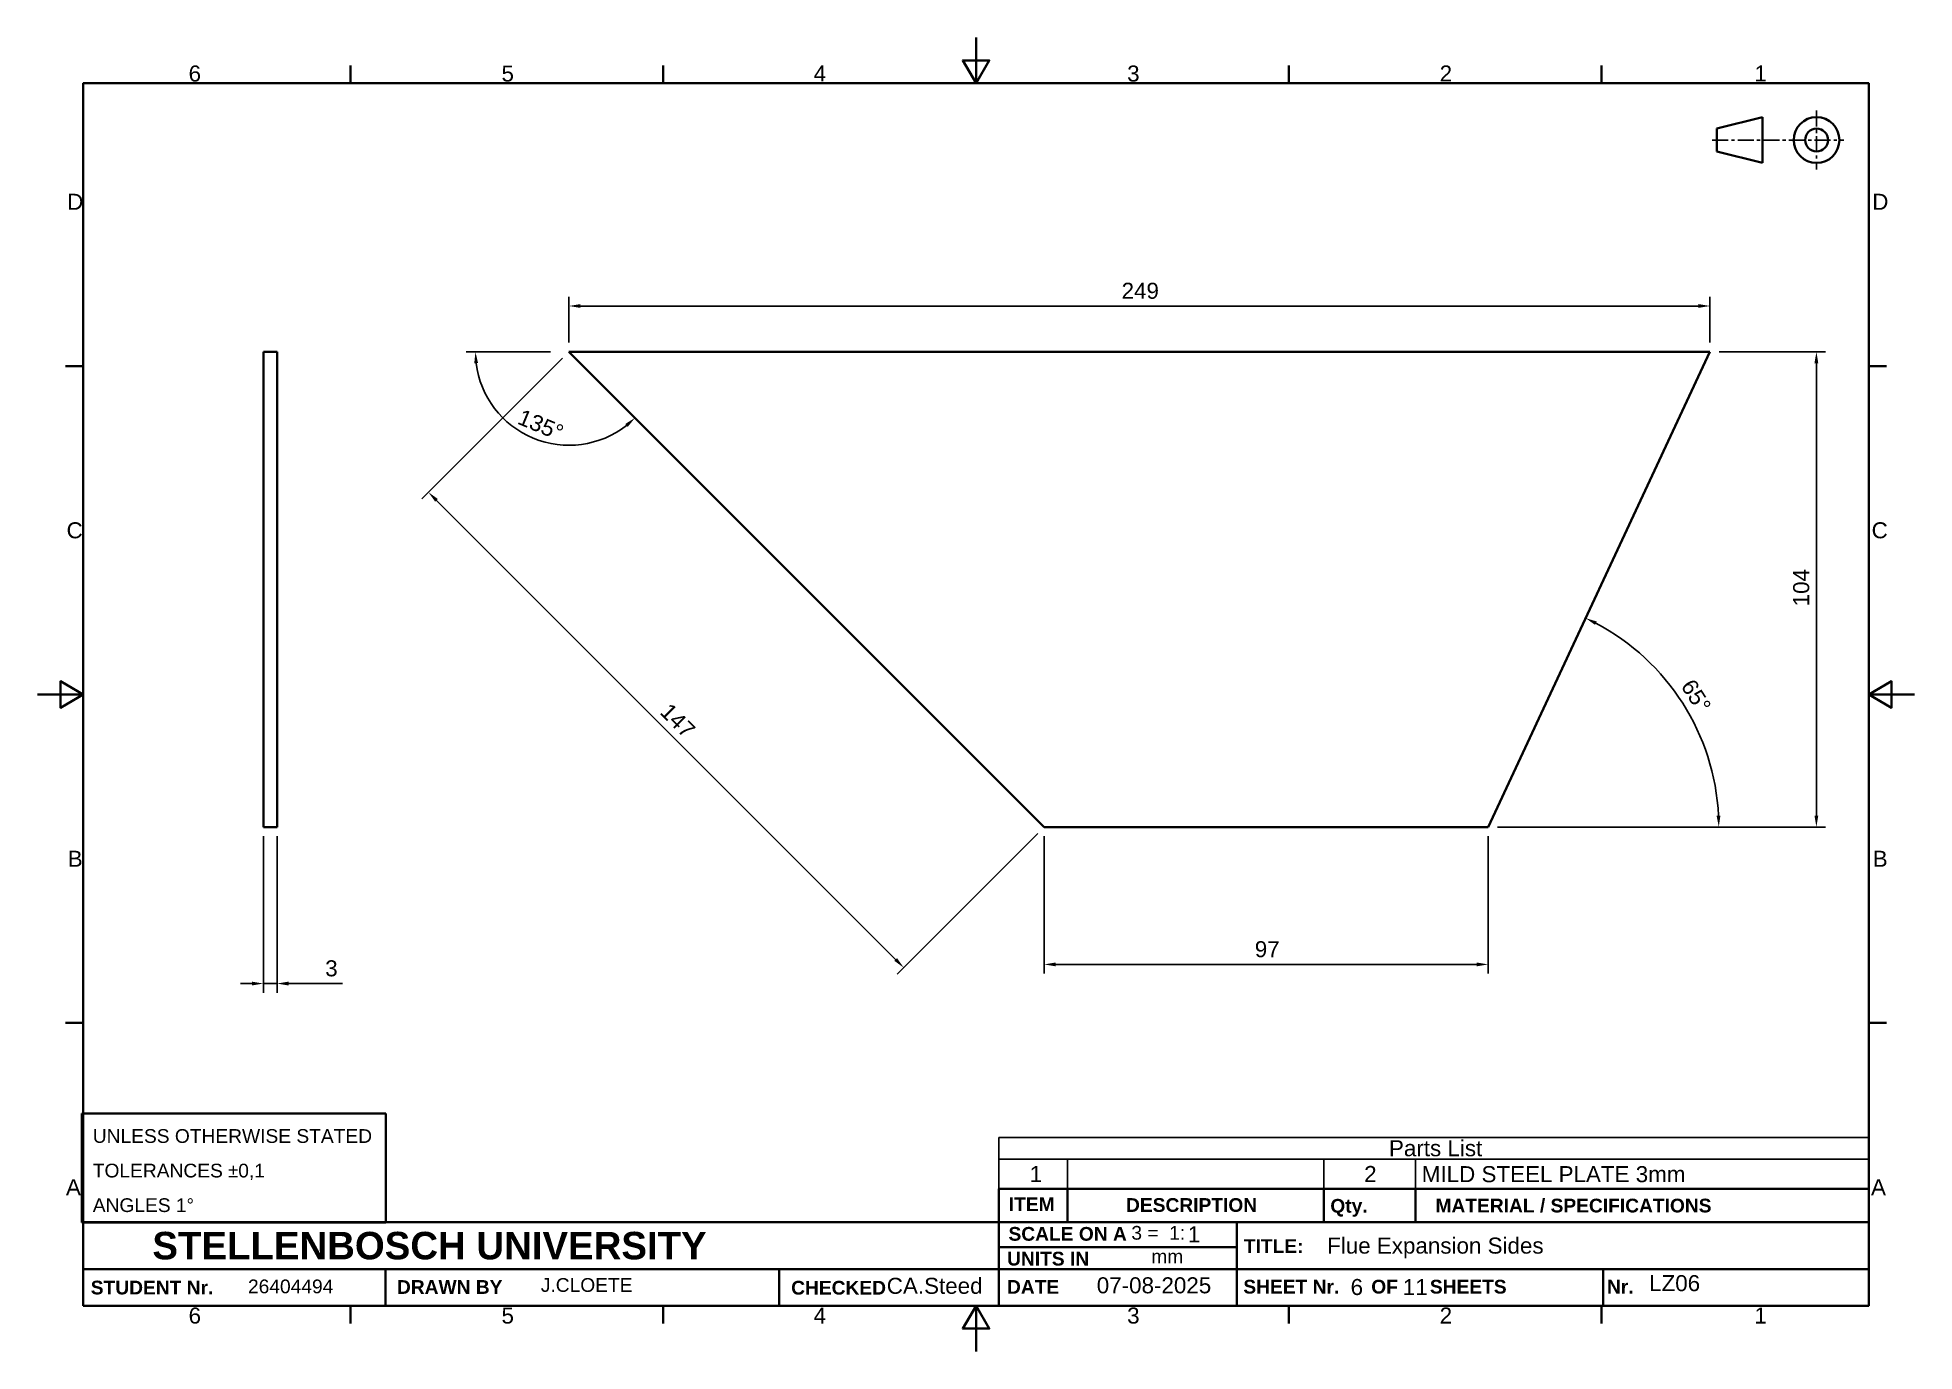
# Model space of a CAD drawing. Header units: millimetres. Extents: x 0 to 410, y 0 to 287.
import ezdxf

# ---------------------------------------------------------------- set-up
doc = ezdxf.new("R2010")
doc.units = ezdxf.units.MM
doc.linetypes.add('CENTER_ACAD', pattern=[1336.842178, 835.526367, -167.10527, 167.10527, -167.10527])
for name, color, linetype, lineweight in [('Border_0', 7, 'Continuous', 35), ('Border_2', 7, 'Continuous', 35), ('Dimensions(ISO)', 7, 'Continuous', 25), ('Sketch Geometry(ISO)', 7, 'Continuous', 35), ('Symbols(ISO)', 7, 'Continuous', 25), ('Visible Edges(ISO)', 7, 'Continuous', 35)]:
    doc.layers.add(name, color=color, linetype=linetype, lineweight=lineweight)
doc.styles.add('Border_1', font='arial.ttf')
doc.styles.add('Copy of DEFAULT-ISO', font='arial.ttf')
doc.styles.add('DEFAULT-ISO', font='arial.ttf')
doc.styles.add('ROMANS', font='romans.shx')
doc.dimstyles.new('PRIOR2-01', dxfattribs={"dimtxt": 3.5, "dimasz": 2.5, "dimexe": 2, "dimexo": 2, "dimgap": 1.5, "dimtad": 1, "dimtoh": 1, "dimdec": 0, "dimzin": 0, "dimtxsty": 'DEFAULT-ISO', "dimcen": 0.09, "dimclrd": 7, "dimclre": 7, "dimclrt": 7, "dimaunit": 1, "dimadec": 0, "dimazin": 0, "dimtfac": 1, "dimtdec": 3, "dimtmove": 0, "dimatfit": 3, "dimfxl": 1, "dimtolj": 1, "dimtzin": 0, "dimlwd": 25, "dimlwe": 25, "dimarcsym": 0})

# ---------------------------------------------------------------- blocks, each defined once
blk = doc.blocks.new('Borders Default Border')
at = {"layer": 'Border_0'}
for p, q in [((68.33, 277), (68.33, 280.9)), ((136.67, 277), (136.67, 280.9)), ((273.33, 277), (273.33, 280.9)), ((341.67, 277), (341.67, 280.9)), ((10, 215.25), (6.1, 215.25)), ((400, 215.25), (403.9, 215.25)), ((10, 71.75), (6.1, 71.75)), ((400, 71.75), (403.9, 71.75)), ((68.33, 10), (68.33, 6.1)), ((136.67, 10), (136.67, 6.1)), ((273.33, 10), (273.33, 6.1)), ((341.67, 10), (341.67, 6.1))]:
    blk.add_line(p, q, dxfattribs=at)
at = {"layer": 'Border_0', "flags": 128}
for points in [[(205, 287), (205, 277), (202.11, 282), (207.89, 282), (205, 277)], [(10, 10), (10, 277), (400, 277), (400, 10), (10, 10)], [(0, 143.5), (10, 143.5), (5, 146.39), (5, 140.61), (10, 143.5)], [(410, 143.5), (400, 143.5), (405, 146.39), (405, 140.61), (400, 143.5)], [(205, 0), (205, 10), (202.11, 5), (207.89, 5), (205, 10)]]:
    blk.add_lwpolyline(points, dxfattribs=at)
at = {"layer": 'Border_2', "char_height": 3.5, "attachment_point": 7, "style": 'Border_1'}
for s, insert in [('6', (33, 277.34)), ('5', (101.35, 277.34)), ('4', (169.54, 277.4)), ('3', (238.02, 277.34)), ('2', (306.29, 277.4)), ('1', (375.03, 277.4)), ('D', (6.48, 249.38)), ('D', (400.78, 249.38)), ('C', (6.34, 177.57)), ('C', (400.64, 177.57)), ('B', (6.59, 105.88)), ('B', (400.89, 105.88)), ('A', (6.21, 34.13)), ('A', (400.51, 34.13)), ('6', (33, 6.04)), ('5', (101.35, 6.04)), ('4', (169.54, 6.1)), ('3', (238.02, 6.04)), ('2', (306.29, 6.1)), ('1', (375.03, 6.1))]:
    blk.add_mtext(s, dxfattribs=dict(at, insert=insert))
blk = doc.blocks.new('Title Blocks stellenbosch')
at = {"layer": 'Sketch Geometry(ISO)'}
for p, q in [((218.02, 9.91), (218.02, 35.41)), ((218.02, 35.41), (408.02, 35.41)), ((233.02, 35.41), (233.02, 28.16)), ((289.02, 35.41), (289.02, 28.16)), ((309.02, 35.41), (309.02, 28.16)), ((18.02, 28.16), (408.02, 28.16)), ((270.02, 28.16), (270.02, 9.91)), ((218.02, 22.66), (270.02, 22.66)), ((18.02, 17.91), (408.02, 17.91)), ((84.02, 17.91), (84.02, 9.91)), ((170.02, 17.91), (170.02, 9.91)), ((350.02, 17.91), (350.02, 9.91)), ((408.02, 9.91), (18.02, 9.91))]:
    blk.add_line(p, q, dxfattribs=at)
at = {"layer": 'Symbols(ISO)', "color": 7, "attachment_point": 1, "style": 'ROMANS'}
for s, insert, char_height in [('\\fArial|b1|i0;{\\H3.0000;ITEM}', (220.18, 33.57), 3), ('\\fArial|b1|i0;{\\H3.0000;DESCRIPTION}', (245.79, 33.4), 3), ('\\fArial|b1|i0;{\\H3.0000;Qty.}', (290.42, 33.22), 3), ('\\fArial|b1|i0;{\\H3.0000;MATERIAL / SPECIFICATIONS}', (313.39, 33.28), 3), ('\\fArial|b1|i0;{\\H6.0000;STELLENBOSCH UNIVERSITY}', (33.11, 26.03), 6), ('\\fArial|b1|i0;{\\H3.0000;SCALE ON A}', (220.12, 27.1), 3), ('\\fArial|b1|i0;{\\H3.0000;UNITS IN}', (219.81, 21.68), 3), ('\\fArial|b1|i0;{\\H3.0000;TITLE:}', (271.53, 24.43), 3), ('\\fArial|b1|i0;{\\H3.0000;STUDENT Nr.}', (19.65, 15.37), 3), ('\\fArial|b1|i0;{\\H3.0000;DRAWN BY}', (86.53, 15.49), 3), ('\\fArial|b1|i0;{\\H3.0000;CHECKED}', (172.64, 15.33), 3), ('\\fArial|b1|i0;{\\H3.0000;DATE}', (219.79, 15.51), 3), ('\\fArial|b1|i0;{\\H3.0000;SHEET Nr.      OF      SHEETS}', (271.42, 15.56), 3)]:
    blk.add_mtext(s, dxfattribs=dict(at, insert=insert, char_height=char_height))
at = {"layer": 'Symbols(ISO)', "color": 7, "insert": (350.85, 15.57), "char_height": 3, "width": 7.4832, "attachment_point": 1, "style": 'ROMANS'}
blk.add_mtext('\\fArial|b1|i0;{\\H3.0000;Nr.}', dxfattribs=at)
blk = doc.blocks.new('Title block default')
at = {"layer": 'Symbols(ISO)', "color": 7, "attachment_point": 1, "style": 'Copy of DEFAULT-ISO'}
for s, insert, char_height in [('\\fArial|b0|i0;{\\H3.0000;3 =  1:}', (87.76, 7.4), 3), ('\\fArial|b0|i0;{\\H3.0000;mm}', (92.11, 2.22), 3), ('\\fArial|b0|i0;{\\H3.0000;J.CLOETE}', (-41.24, -4), 3), ('\\fArial|b0|i0;07-08-2025', (80.2, -3.82), 3.5), ('\\fArial|b0|i0;{\\H3.0000;26404494}', (-105.21, -4.31), 3)]:
    blk.add_mtext(s, dxfattribs=dict(at, insert=insert, char_height=char_height))
blk = doc.blocks.new('iso1st')
at = {"layer": 'Sketch Geometry(ISO)'}
for p, q in [((-3.3785, 5.0225), (-13.3785, 2.5225)), ((-3.3785, -4.9775), (-3.3785, 5.0225)), ((-13.3785, 2.5225), (-13.3785, -2.4775)), ((-13.3785, -2.4775), (-3.3785, -4.9775))]:
    blk.add_line(p, q, dxfattribs=at)
at = {"layer": 'Sketch Geometry(ISO)', "linetype": 'CENTER_ACAD', "lineweight": 25, "ltscale": 0.00418}
for p, q in [((8.4235, 6.4415), (8.4235, -6.4415)), ((-14.3695, 0.0225), (14.3695, 0.0225))]:
    blk.add_line(p, q, dxfattribs=at)
at = {"layer": 'Sketch Geometry(ISO)'}
for radius in [5, 2.5]:
    blk.add_circle((8.4235, 0.0225), radius, dxfattribs=at)
blk = doc.blocks.new('TOLTAB1')
at = {"layer": 'Sketch Geometry(ISO)'}
for p, q in [((33.2, 11.89), (-33.2, 11.89)), ((-33.2, 11.89), (-33.2, -11.89)), ((33.2, -11.89), (33.2, 11.89)), ((-33.2, -11.89), (33.2, -11.89))]:
    blk.add_line(p, q, dxfattribs=at)
at = {"layer": 'Symbols(ISO)', "color": 7, "insert": (-30.81, 8.49), "char_height": 3, "attachment_point": 1, "line_spacing_factor": 1.509892, "style": 'Copy of DEFAULT-ISO'}
blk.add_mtext('\\fArial|b0|i0;{\\H3.0000;UNLESS OTHERWISE STATED\\PTOLERANCES }\\fAIGDT|b0|i0;{\\H3.0000;`}\\fArial|b0|i0;{\\H3.0000;0,1\\PANGLES 1}\\fAIGDT|b0|i0;{\\H3.0000;~}', dxfattribs=at)
blk = doc.blocks.new('*D9')
at = {"layer": 'Defpoints', "color": 0, "linetype": 'Continuous', "transparency": 16777216}
for p in [(114.08, 218.36), (116.08, 218.36), (101.64, 203.93), (219.9, 114.54)]:
    blk.add_point(p, dxfattribs=at)
at = {"layer": 'Dimensions(ISO)', "color": 7, "linetype": 'Continuous', "lineweight": 25, "transparency": 16777216}
blk.add_line((112.08, 218.36), (93.66, 218.36), dxfattribs=at)
blk.add_arc((116.08, 218.36), 20.42, 187.0205, 307.9795, dxfattribs=at)
at = {"layer": 'Dimensions(ISO)', "color": 7, "linetype": 'Continuous', "transparency": 16777216}
for points in [[(95.4, 215.84), (96.23, 215.89), (95.66, 218.36)], [(128.37, 202.58), (128.92, 201.96), (130.52, 203.93)]]:
    blk.add_solid(points, dxfattribs=at)
at = {"layer": 'Dimensions(ISO)', "color": 7, "linetype": 'Continuous', "lineweight": 25, "transparency": 16777216, "insert": (105.93, 205.96), "char_height": 3.5, "attachment_point": 1, "rotation": 337.5, "style": 'DEFAULT-ISO'}
blk.add_mtext('\\A1;135°', dxfattribs=at)
blk = doc.blocks.new('*D10')
at = {"layer": 'Defpoints', "color": 0, "linetype": 'Continuous', "transparency": 16777216}
for p in [(365.31, 228.36), (116.08, 218.36), (365.31, 218.36)]:
    blk.add_point(p, dxfattribs=at)
at = {"layer": 'Dimensions(ISO)', "color": 7, "linetype": 'Continuous', "lineweight": 25, "transparency": 16777216}
for p, q in [((116.08, 220.36), (116.08, 230.36)), ((365.31, 220.36), (365.31, 230.36)), ((118.58, 228.36), (362.81, 228.36))]:
    blk.add_line(p, q, dxfattribs=at)
at = {"layer": 'Dimensions(ISO)', "color": 7, "linetype": 'Continuous', "transparency": 16777216}
for points in [[(118.58, 228.78), (118.58, 227.95), (116.08, 228.36)], [(362.81, 228.78), (362.81, 227.95), (365.31, 228.36)]]:
    blk.add_solid(points, dxfattribs=at)
at = {"layer": 'Dimensions(ISO)', "color": 7, "linetype": 'Continuous', "lineweight": 25, "transparency": 16777216, "insert": (236.8, 233.44), "char_height": 3.5, "attachment_point": 1, "style": 'DEFAULT-ISO'}
blk.add_mtext('\\A1;249', dxfattribs=at)
blk = doc.blocks.new('*D11')
at = {"layer": 'Defpoints', "color": 0, "linetype": 'Continuous', "transparency": 16777216}
for p in [(116.08, 218.36), (85.39, 187.68), (219.9, 114.54)]:
    blk.add_point(p, dxfattribs=at)
at = {"layer": 'Dimensions(ISO)', "color": 7, "linetype": 'Continuous', "lineweight": 25, "transparency": 16777216}
for p, q in [((114.67, 216.95), (83.98, 186.26)), ((187.45, 85.62), (87.16, 185.91)), ((218.49, 113.13), (187.8, 82.44))]:
    blk.add_line(p, q, dxfattribs=at)
at = {"layer": 'Dimensions(ISO)', "color": 7, "linetype": 'Continuous', "transparency": 16777216}
for points in [[(87.45, 186.2), (86.87, 185.61), (85.39, 187.68)], [(187.74, 85.92), (187.15, 85.33), (189.21, 83.85)]]:
    blk.add_solid(points, dxfattribs=at)
at = {"layer": 'Dimensions(ISO)', "color": 7, "linetype": 'Continuous', "lineweight": 25, "transparency": 16777216, "insert": (138.23, 141.93), "char_height": 3.5, "attachment_point": 1, "rotation": 315, "style": 'DEFAULT-ISO'}
blk.add_mtext('\\A1;147', dxfattribs=at)
blk = doc.blocks.new('*D12')
at = {"layer": 'Defpoints', "color": 0, "linetype": 'Continuous', "transparency": 16777216}
for p in [(219.9, 114.54), (316.9, 114.54), (219.9, 84.54)]:
    blk.add_point(p, dxfattribs=at)
at = {"layer": 'Dimensions(ISO)', "color": 7, "linetype": 'Continuous', "lineweight": 25, "transparency": 16777216}
for p, q in [((219.9, 112.54), (219.9, 82.54)), ((316.9, 112.54), (316.9, 82.54)), ((314.4, 84.54), (222.4, 84.54))]:
    blk.add_line(p, q, dxfattribs=at)
at = {"layer": 'Dimensions(ISO)', "color": 7, "linetype": 'Continuous', "transparency": 16777216}
for points in [[(222.4, 84.96), (222.4, 84.13), (219.9, 84.54)], [(314.4, 84.96), (314.4, 84.13), (316.9, 84.54)]]:
    blk.add_solid(points, dxfattribs=at)
at = {"layer": 'Dimensions(ISO)', "color": 7, "linetype": 'Continuous', "lineweight": 25, "transparency": 16777216, "insert": (265.9, 89.62), "char_height": 3.5, "attachment_point": 1, "style": 'DEFAULT-ISO'}
blk.add_mtext('\\A1;97', dxfattribs=at)
blk = doc.blocks.new('*D13')
at = {"layer": 'Defpoints', "color": 0, "linetype": 'Continuous', "transparency": 16777216}
for p in [(365.31, 218.36), (316.9, 114.54), (388.58, 114.54)]:
    blk.add_point(p, dxfattribs=at)
at = {"layer": 'Dimensions(ISO)', "color": 7, "linetype": 'Continuous', "lineweight": 25, "transparency": 16777216}
for p, q in [((367.31, 218.36), (390.58, 218.36)), ((388.58, 215.86), (388.58, 117.04)), ((318.9, 114.54), (390.58, 114.54))]:
    blk.add_line(p, q, dxfattribs=at)
at = {"layer": 'Dimensions(ISO)', "color": 7, "linetype": 'Continuous', "transparency": 16777216}
for points in [[(388.16, 215.86), (388.99, 215.86), (388.58, 218.36)], [(388.16, 117.04), (388.99, 117.04), (388.58, 114.54)]]:
    blk.add_solid(points, dxfattribs=at)
at = {"layer": 'Dimensions(ISO)', "color": 7, "linetype": 'Continuous', "lineweight": 25, "transparency": 16777216, "insert": (383.5, 162.76), "char_height": 3.5, "attachment_point": 1, "rotation": 90, "style": 'DEFAULT-ISO'}
blk.add_mtext('\\A1;104', dxfattribs=at)
blk = doc.blocks.new('*D14')
at = {"layer": 'Defpoints', "color": 0, "linetype": 'Continuous', "transparency": 16777216}
for p in [(365.31, 218.36), (363.7, 133.13), (316.9, 114.54), (318.9, 114.54)]:
    blk.add_point(p, dxfattribs=at)
at = {"layer": 'Dimensions(ISO)', "color": 7, "linetype": 'Continuous', "lineweight": 25, "transparency": 16777216}
blk.add_line((320.9, 114.54), (369.26, 114.54), dxfattribs=at)
blk.add_arc((316.9, 114.54), 50.36, 2.8448, 62.1552, dxfattribs=at)
at = {"layer": 'Dimensions(ISO)', "color": 7, "linetype": 'Continuous', "transparency": 16777216}
for points in [[(340.24, 158.7), (340.61, 159.44), (338.18, 160.18)], [(367.61, 117.05), (366.78, 117.03), (367.26, 114.54)]]:
    blk.add_solid(points, dxfattribs=at)
at = {"layer": 'Dimensions(ISO)', "color": 7, "linetype": 'Continuous', "lineweight": 25, "transparency": 16777216, "insert": (361.8, 147.23), "char_height": 3.5, "attachment_point": 1, "rotation": 302.5, "style": 'DEFAULT-ISO'}
blk.add_mtext('\\A1;65°', dxfattribs=at)
blk = doc.blocks.new('*D15')
at = {"layer": 'Defpoints', "color": 0, "linetype": 'Continuous', "transparency": 16777216}
for p in [(49.33, 114.54), (52.33, 114.54), (52.33, 80.36)]:
    blk.add_point(p, dxfattribs=at)
at = {"layer": 'Dimensions(ISO)', "color": 7, "linetype": 'Continuous', "lineweight": 25, "transparency": 16777216}
for p, q in [((49.33, 112.54), (49.33, 78.36)), ((52.33, 112.54), (52.33, 78.36)), ((46.83, 80.36), (44.33, 80.36)), ((49.33, 80.36), (52.33, 80.36)), ((54.83, 80.36), (66.63, 80.36))]:
    blk.add_line(p, q, dxfattribs=at)
at = {"layer": 'Dimensions(ISO)', "color": 7, "linetype": 'Continuous', "transparency": 16777216}
for points in [[(46.83, 80.78), (46.83, 79.94), (49.33, 80.36)], [(54.83, 80.78), (54.83, 79.94), (52.33, 80.36)]]:
    blk.add_solid(points, dxfattribs=at)
at = {"layer": 'Dimensions(ISO)', "color": 7, "linetype": 'Continuous', "lineweight": 25, "transparency": 16777216, "insert": (62.84, 85.44), "char_height": 3.5, "attachment_point": 1, "style": 'DEFAULT-ISO'}
blk.add_mtext('\\A1;3', dxfattribs=at)
blk = doc.blocks.new('Parts List6')
at = {"layer": 'Symbols(ISO)'}
for p, q in [((400, 46.76), (210, 46.76)), ((210, 46.76), (210, 42.03)), ((400, 46.76), (400, 42.03)), ((400, 42.03), (210, 42.03)), ((210, 42.03), (210, 35.5)), ((225, 42.03), (225, 35.5)), ((281, 42.03), (281, 35.5)), ((301, 42.03), (301, 35.5)), ((400, 42.03), (400, 35.5)), ((400, 35.5), (210, 35.5))]:
    blk.add_line(p, q, dxfattribs=at)
at = {"layer": 'Symbols(ISO)', "char_height": 3.5, "attachment_point": 7, "style": 'Border_1'}
for s, insert in [('Parts List', (295.21, 42.59)), ('1', (216.7, 37.01)), ('2', (289.79, 37.01)), ('MILD STEEL PLATE 3mm', (302.38, 36.93))]:
    blk.add_mtext(s, dxfattribs=dict(at, insert=insert))

msp = doc.modelspace()

# ---------------------------------------------------------------- linework, layer by layer
at = {"layer": 'Visible Edges(ISO)'}
for p, q in [((49.33, 218.36), (52.33, 218.36)), ((49.33, 218.36), (49.33, 114.54)), ((52.33, 218.36), (52.33, 114.54)), ((116.08, 218.36), (365.31, 218.36)), ((219.9, 114.54), (116.08, 218.36)), ((365.31, 218.36), (316.9, 114.54)), ((49.33, 114.54), (52.33, 114.54)), ((316.9, 114.54), (219.9, 114.54))]:
    msp.add_line(p, q, dxfattribs=at)

# ---------------------------------------------------------------- block references
for name, p in [('Borders Default Border', (0, 0)), ('iso1st', (380.19, 264.59)), ('TOLTAB1', (42.88, 40.07)), ('Title Blocks stellenbosch', (-8.02, 0.09)), ('Title block default', (151.18, 20.02))]:
    msp.add_blockref(name, p)
at = {"layer": 'Symbols(ISO)'}
msp.add_blockref('Parts List6', (0, 0), dxfattribs=at)

# ---------------------------------------------------------------- texts
at = {"layer": 'Symbols(ISO)', "color": 7, "char_height": 3.5, "attachment_point": 1, "style": 'Copy of DEFAULT-ISO'}
for s, insert, width in [('\\fArial|b0|i0;1', (251.27, 27.35), 12.8681), ('\\fArial|b0|i0;Flue Expansion Sides', (281.7, 24.87), 47.29), ('\\fArial|b0|i0;LZ06', (352.04, 16.67), 11.1429), ('\\fArial|b0|i0;CA.Steed', (185.51, 16.09), 32.6124), ('\\fArial|b0|i0;11', (298.23, 15.8), 5.4367)]:
    msp.add_mtext(s, dxfattribs=dict(at, insert=insert, width=width))
at = {"layer": 'Symbols(ISO)', "color": 7, "insert": (286.83, 15.83), "char_height": 3.5, "attachment_point": 1, "style": 'Copy of DEFAULT-ISO'}
msp.add_mtext('\\fArial|b0|i0;6', dxfattribs=at)

# ---------------------------------------------------------------- dimensions: what is measured, and where the dimension line sits
at = {"layer": 'Dimensions(ISO)', "color": 7, "linetype": 'Continuous', "lineweight": 25}
for base, p1, p2, angle, override, picture, middle in [((365.31, 228.36), (116.08, 218.36), (365.31, 218.36), 180, {"dimgap": 1.5, "dimtoh": 0, "dimdec": 0, "dimtol": 0, "dimlim": 0, "dimtp": 0, "dimtm": 0, "dimtdec": 3, "dimtofl": 0, "dimatfit": 1}, '*D10', (240.7, 228.36)), ((85.39, 187.68), (219.9, 114.54), (116.08, 218.36), 315, {"dimgap": 1.5, "dimtoh": 0, "dimdec": 0, "dimtol": 0, "dimlim": 0, "dimtp": 0, "dimtm": 0, "dimtdec": 3, "dimtofl": 0, "dimatfit": 1}, '*D11', (137.3, 135.76)), ((388.58, 114.54), (365.31, 218.36), (316.9, 114.54), 90, {"dimgap": 1.5, "dimtoh": 0, "dimdec": 0, "dimtol": 0, "dimlim": 0, "dimtp": 0, "dimtm": 0, "dimtdec": 3, "dimtofl": 0, "dimatfit": 1}, '*D13', (388.58, 166.45)), ((52.33, 80.36), (49.33, 114.54), (52.33, 114.54), 180, {"dimgap": 1.5, "dimtoh": 0, "dimdec": 0, "dimtol": 0, "dimlim": 0, "dimtp": 0, "dimtm": 0, "dimtdec": 3, "dimtofl": 1, "dimatfit": 1}, '*D15', (63.99, 80.36)), ((219.9, 84.54), (316.9, 114.54), (219.9, 114.54), 180, {"dimgap": 1.5, "dimtoh": 0, "dimdec": 0, "dimtol": 0, "dimlim": 0, "dimtp": 0, "dimtm": 0, "dimtdec": 3, "dimtofl": 0, "dimatfit": 1}, '*D12', (268.4, 84.54))]:
    dim = msp.add_linear_dim(base=base, p1=p1, p2=p2, angle=angle, dimstyle='PRIOR2-01', override=override, dxfattribs=at)
    dim.commit()
    dim.dimension.update_dxf_attribs({"geometry": picture, "text_midpoint": middle, "dimtype": 160})
for base, center, p1, p2, picture, middle in [((101.64, 203.93), (116.08, 218.36), (114.08, 218.36), (219.9, 114.54), '*D9', (108.27, 199.5)), ((363.7, 133.13), (316.9, 114.54), (318.9, 114.54), (365.31, 218.36), '*D14', (359.37, 141.6))]:
    dim = msp.add_angular_dim_3p(base=base, center=center, p1=p1, p2=p2, dimstyle='PRIOR2-01', override={"dimgap": 1.5, "dimtoh": 0, "dimse2": 1, "dimtol": 0, "dimlim": 0, "dimtp": 0, "dimtm": 0, "dimtdec": 0}, dxfattribs=at)
    dim.commit()
    dim.dimension.update_dxf_attribs({"geometry": picture, "text_midpoint": middle, "dimtype": 165})

doc.saveas('drawing.dxf')
